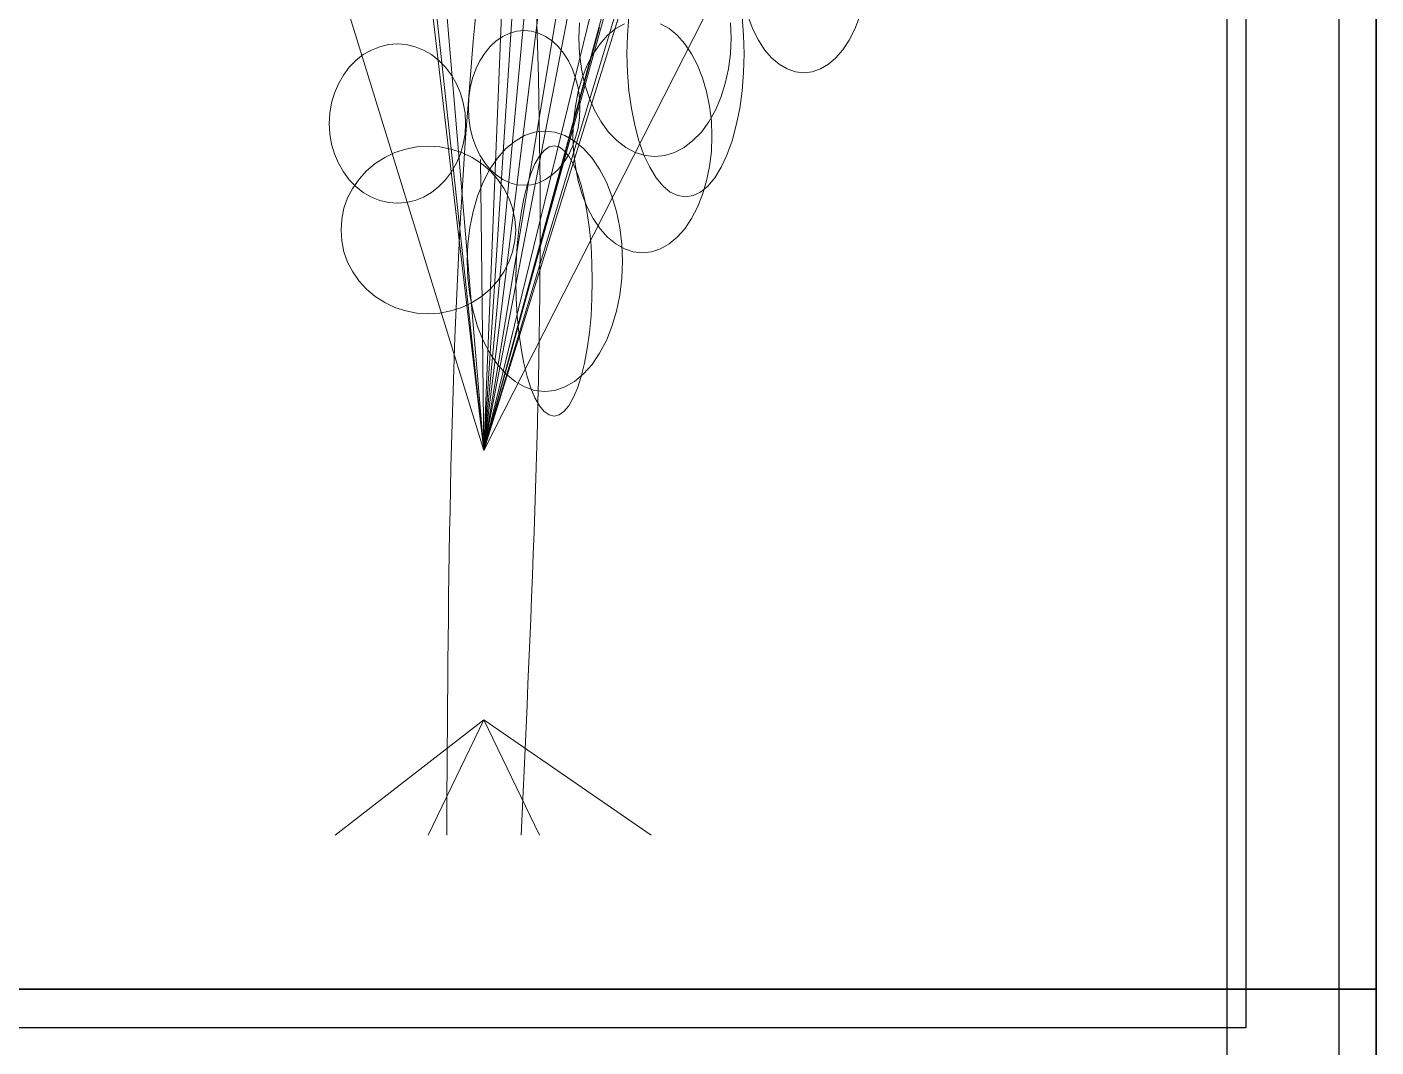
# Model space of a CAD drawing. Header units: millimetres. Extents: x -1800 to 33200, y -8500 to 38400.
# Drawn here: x 30634 to 32200, y 20422 to 21607 of the extents above; entities that cross this region are included whole.
import ezdxf

# ---------------------------------------------------------------- set-up
doc = ezdxf.new("R2010")
doc.units = ezdxf.units.MM
for name, color, linetype, lineweight in [('E-OUTLINE', 7, 'Continuous', 35), ('E-PLANT', 3, 'Continuous', 13), ('E-WALL', 7, 'Continuous', 25)]:
    doc.layers.add(name, color=color, linetype=linetype, lineweight=lineweight)

msp = doc.modelspace()

# ---------------------------------------------------------------- linework, layer by layer
at = {"layer": 'E-OUTLINE'}
msp.add_line((0, 20489.4), (32200, 20489.4), dxfattribs=at)
msp.add_lwpolyline([(0, 26300), (32200, 26300), (32200, 20400), (0, 20400)], close=True, dxfattribs=at)
at = {"layer": 'E-PLANT'}
for p, q in [((31164.1, 21115.2), (31039.2, 22265.9)), ((31164.1, 21115.2), (31206.3, 22164.1)), ((31164.1, 21115.2), (31261.5, 22163.5)), ((31164.1, 21115.2), (31231.7, 22157.5)), ((31164.1, 21115.2), (31077.8, 22133.9)), ((31164.1, 21115.2), (31408.7, 22114.6)), ((31164.1, 21115.2), (31321.3, 22061.9)), ((31164.1, 21115.2), (31413, 22031.1)), ((31164.1, 21115.2), (31059.7, 22003.5)), ((31164.1, 21115.2), (31331, 21981.4)), ((31164.1, 21115.2), (31419.8, 21963.4)), ((31164.1, 21115.2), (31397.4, 21958.1)), ((31164.1, 21115.2), (30922.5, 21897.9)), ((31164.1, 21115.2), (31381.1, 21813.9)), ((31164.1, 21115.2), (31249.6, 21804.2)), ((31164.1, 21115.2), (31434.2, 21647)), ((31164.1, 21115.2), (31298.5, 21606.3)), ((31164.1, 21115.2), (31160.3, 21453.1)), ((31164.1, 20802.3), (30991.4, 20668.2)), ((31164.1, 20802.3), (31099.3, 20668.2)), ((31164.1, 20802.3), (31228.8, 20668.2)), ((31164.1, 20802.3), (31358.3, 20668.2))]:
    msp.add_line(p, q, dxfattribs=at)
for points in [[(31464, 21618.8), (31465.7, 21597.5), (31466.3, 21575.8), (31466.3, 21575.8), (31465.7, 21554.1), (31464, 21532.8), (31461.1, 21512.2), (31457.2, 21492.7), (31452.2, 21474.6), (31446.3, 21458.2), (31439.6, 21443.9), (31432.2, 21431.8), (31424.2, 21422.2), (31415.8, 21415.2), (31407.1, 21411), (31398.2, 21409.5), (31389.3, 21411), (31380.5, 21415.2), (31372.1, 21422.2), (31364.1, 21431.8), (31356.7, 21443.9), (31350, 21458.2), (31344.1, 21474.6), (31339.2, 21492.7), (31335.3, 21512.2), (31332.4, 21532.8), (31330.7, 21554.1), (31330.1, 21575.8), (31330.7, 21597.5), (31332.4, 21618.8)], [(31600.1, 21618.6), (31594.7, 21604.5), (31588.3, 21591.7), (31580.9, 21580.5), (31572.8, 21571.1), (31564.1, 21563.6), (31554.8, 21558.1), (31545.3, 21554.8), (31535.5, 21553.7), (31525.8, 21554.8), (31516.2, 21558.1), (31507, 21563.6), (31498.2, 21571.1), (31490.1, 21580.5), (31482.8, 21591.7), (31476.3, 21604.5), (31470.9, 21618.6)], [(31369.1, 21610.7), (31379.1, 21605.1), (31388.5, 21597.2), (31397.3, 21587.4), (31405.2, 21575.7), (31412.2, 21562.4), (31418, 21547.7), (31422.7, 21531.8), (31426.1, 21515), (31428.2, 21497.7), (31428.9, 21480), (31428.9, 21480), (31428.2, 21462.3), (31426.1, 21445), (31422.7, 21428.2), (31418, 21412.3), (31412.2, 21397.6), (31405.2, 21384.3), (31397.3, 21372.6), (31388.5, 21362.8), (31379.1, 21355), (31369.1, 21349.3), (31358.7, 21345.8), (31348.2, 21344.7), (31337.6, 21345.8), (31327.3, 21349.3), (31317.3, 21355), (31307.8, 21362.8), (31299.1, 21372.6), (31291.1, 21384.3), (31284.2, 21397.6), (31278.3, 21412.3), (31273.6, 21428.2), (31270.3, 21445), (31268.2, 21462.3), (31267.5, 21480), (31268.2, 21497.7), (31270.3, 21515), (31273.6, 21531.8), (31278.3, 21547.7), (31284.2, 21562.4), (31291.1, 21575.7), (31299.1, 21587.4), (31307.8, 21597.2), (31317.3, 21605.1), (31327.3, 21610.7)], [(31450.4, 21611.6), (31451.1, 21593.7), (31451.1, 21593.7), (31450.4, 21575.8), (31448.1, 21558.2), (31444.4, 21541.2), (31439.3, 21525.1), (31432.9, 21510.2), (31425.3, 21496.7), (31416.6, 21484.9), (31406.9, 21475), (31396.6, 21467), (31385.6, 21461.3), (31374.3, 21457.8), (31362.7, 21456.6), (31351.2, 21457.8), (31339.9, 21461.3), (31328.9, 21467), (31318.6, 21475), (31308.9, 21484.9), (31300.2, 21496.7), (31292.6, 21510.2), (31286.2, 21525.1), (31281.1, 21541.2), (31277.4, 21558.2), (31275.1, 21575.8), (31274.4, 21593.7), (31275.1, 21611.6)]]:
    msp.add_lwpolyline(points, dxfattribs=at)
for points in [[(31275.6, 21512.9), (31275, 21501.2), (31273.4, 21489.6), (31270.6, 21478.5), (31266.9, 21467.9), (31262.2, 21458.1), (31256.6, 21449.3), (31250.2, 21441.5), (31243.2, 21435), (31235.6, 21429.8), (31227.6, 21426), (31219.3, 21423.7), (31210.8, 21423), (31202.4, 21423.7), (31194.1, 21426), (31186, 21429.8), (31178.5, 21435), (31171.4, 21441.5), (31165, 21449.3), (31159.5, 21458.1), (31154.8, 21467.9), (31151, 21478.5), (31148.3, 21489.6), (31146.6, 21501.2), (31146.1, 21512.9), (31146.6, 21524.6), (31148.3, 21536.2), (31151, 21547.3), (31154.8, 21557.9), (31159.5, 21567.7), (31165, 21576.5), (31171.4, 21584.3), (31178.5, 21590.8), (31186, 21596), (31194.1, 21599.8), (31202.4, 21602.1), (31210.8, 21602.8), (31219.3, 21602.1), (31227.6, 21599.8), (31235.6, 21596), (31243.2, 21590.8), (31250.2, 21584.3), (31256.6, 21576.5), (31262.2, 21567.7), (31266.9, 21557.9), (31270.6, 21547.3), (31273.4, 21536.2), (31275, 21524.6), (31275.6, 21512.9)], [(31142.8, 21494.8), (31142.2, 21482.7), (31140.1, 21470.9), (31136.8, 21459.4), (31132.2, 21448.6), (31126.5, 21438.5), (31119.6, 21429.4), (31111.9, 21421.5), (31103.3, 21414.7), (31094, 21409.4), (31084.2, 21405.5), (31074, 21403.2), (31063.7, 21402.4), (31053.3, 21403.2), (31043.2, 21405.5), (31033.4, 21409.4), (31024.1, 21414.7), (31015.5, 21421.5), (31007.7, 21429.4), (31000.9, 21438.5), (30995.1, 21448.6), (30990.5, 21459.4), (30987.2, 21470.9), (30985.2, 21482.7), (30984.5, 21494.8), (30985.2, 21506.8), (30987.2, 21518.7), (30990.5, 21530.1), (30995.1, 21541), (31000.9, 21551), (31007.7, 21560.1), (31015.5, 21568.1), (31024.1, 21574.8), (31033.4, 21580.1), (31043.2, 21584), (31053.3, 21586.4), (31063.7, 21587.2), (31074, 21586.4), (31084.2, 21584), (31094, 21580.1), (31103.3, 21574.8), (31111.9, 21568.1), (31119.6, 21560.1), (31126.5, 21551), (31132.2, 21541), (31136.8, 21530.1), (31140.1, 21518.7), (31142.2, 21506.8), (31142.8, 21494.8)], [(31324.9, 21334.8), (31324.2, 21315), (31321.9, 21295.6), (31318.1, 21276.9), (31312.8, 21259.2), (31306.3, 21242.7), (31298.5, 21227.9), (31289.7, 21214.8), (31279.8, 21203.9), (31269.3, 21195.1), (31258.1, 21188.8), (31246.5, 21184.9), (31234.8, 21183.6), (31223, 21184.9), (31211.4, 21188.8), (31200.3, 21195.1), (31189.7, 21203.9), (31179.9, 21214.8), (31171, 21227.9), (31163.3, 21242.7), (31156.7, 21259.2), (31151.5, 21276.9), (31147.7, 21295.6), (31145.4, 21315), (31144.6, 21334.8), (31145.4, 21354.5), (31147.7, 21373.9), (31151.5, 21392.6), (31156.7, 21410.3), (31163.3, 21426.8), (31171, 21441.6), (31179.9, 21454.7), (31189.7, 21465.7), (31200.3, 21474.4), (31211.4, 21480.8), (31223, 21484.6), (31234.8, 21485.9), (31246.5, 21484.6), (31258.1, 21480.8), (31269.3, 21474.4), (31279.8, 21465.7), (31289.7, 21454.7), (31298.5, 21441.6), (31306.3, 21426.8), (31312.8, 21410.3), (31318.1, 21392.6), (31321.9, 21373.9), (31324.2, 21354.5), (31324.9, 21334.8)], [(31201, 21371.1), (31200.1, 21358.4), (31197.5, 21345.9), (31193.2, 21333.8), (31187.4, 21322.4), (31180, 21311.8), (31171.3, 21302.3), (31161.3, 21293.9), (31150.3, 21286.8), (31138.4, 21281.2), (31125.8, 21277.1), (31112.8, 21274.6), (31099.6, 21273.8), (31086.3, 21274.6), (31073.3, 21277.1), (31060.8, 21281.2), (31048.9, 21286.8), (31037.8, 21293.9), (31027.9, 21302.3), (31019.1, 21311.8), (31011.8, 21322.4), (31005.9, 21333.8), (31001.6, 21345.9), (30999, 21358.4), (30998.2, 21371.1), (30999, 21383.8), (31001.6, 21396.3), (31005.9, 21408.3), (31011.8, 21419.7), (31019.1, 21430.3), (31027.9, 21439.9), (31037.8, 21448.3), (31048.9, 21455.4), (31060.8, 21461), (31073.3, 21465.1), (31086.3, 21467.6), (31099.6, 21468.4), (31112.8, 21467.6), (31125.8, 21465.1), (31138.4, 21461), (31150.3, 21455.4), (31161.3, 21448.3), (31171.3, 21439.9), (31180, 21430.3), (31187.4, 21419.7), (31193.2, 21408.3), (31197.5, 21396.3), (31200.1, 21383.8), (31201, 21371.1)], [(31290, 21312), (31289.6, 21291.5), (31288.5, 21271.4), (31286.6, 21251.9), (31284.1, 21233.5), (31280.8, 21216.5), (31277, 21201), (31272.7, 21187.5), (31267.8, 21176.1), (31262.6, 21167), (31257.1, 21160.4), (31251.4, 21156.4), (31245.6, 21155.1), (31239.8, 21156.4), (31234.1, 21160.4), (31228.6, 21167), (31223.4, 21176.1), (31218.6, 21187.5), (31214.2, 21201), (31210.4, 21216.5), (31207.2, 21233.5), (31204.6, 21251.9), (31202.8, 21271.4), (31201.6, 21291.5), (31201.2, 21312), (31201.6, 21332.5), (31202.8, 21352.6), (31204.6, 21372), (31207.2, 21390.5), (31210.4, 21407.5), (31214.2, 21423), (31218.6, 21436.5), (31223.4, 21447.9), (31228.6, 21457), (31234.1, 21463.6), (31239.8, 21467.6), (31245.6, 21468.9), (31251.4, 21467.6), (31257.1, 21463.6), (31262.6, 21457), (31267.8, 21447.9), (31272.7, 21436.5), (31277, 21423), (31280.8, 21407.5), (31284.1, 21390.5), (31286.6, 21372), (31288.5, 21352.6), (31289.6, 21332.5), (31290, 21312)]]:
    msp.add_lwpolyline(points, close=True, dxfattribs=at)
for points in [[(31207.2, 20668.2), (31228.8, 21472.7), (31185.7, 22277.3)], [(31120.9, 20668.2), (31142.5, 21472.7), (31207.2, 22098.5)]]:
    msp.add_spline(points, degree=3, dxfattribs=at)
at = {"layer": 'E-WALL'}
for points in [[(32027.3, 26210.6), (32156.8, 26210.6), (32156.8, 20400), (32027.3, 20400)], [(28099.5, 25584.8), (32048.9, 25584.8), (32048.9, 20444.7), (28099.5, 20444.7)]]:
    msp.add_lwpolyline(points, close=True, dxfattribs=at)

doc.saveas('drawing.dxf')
